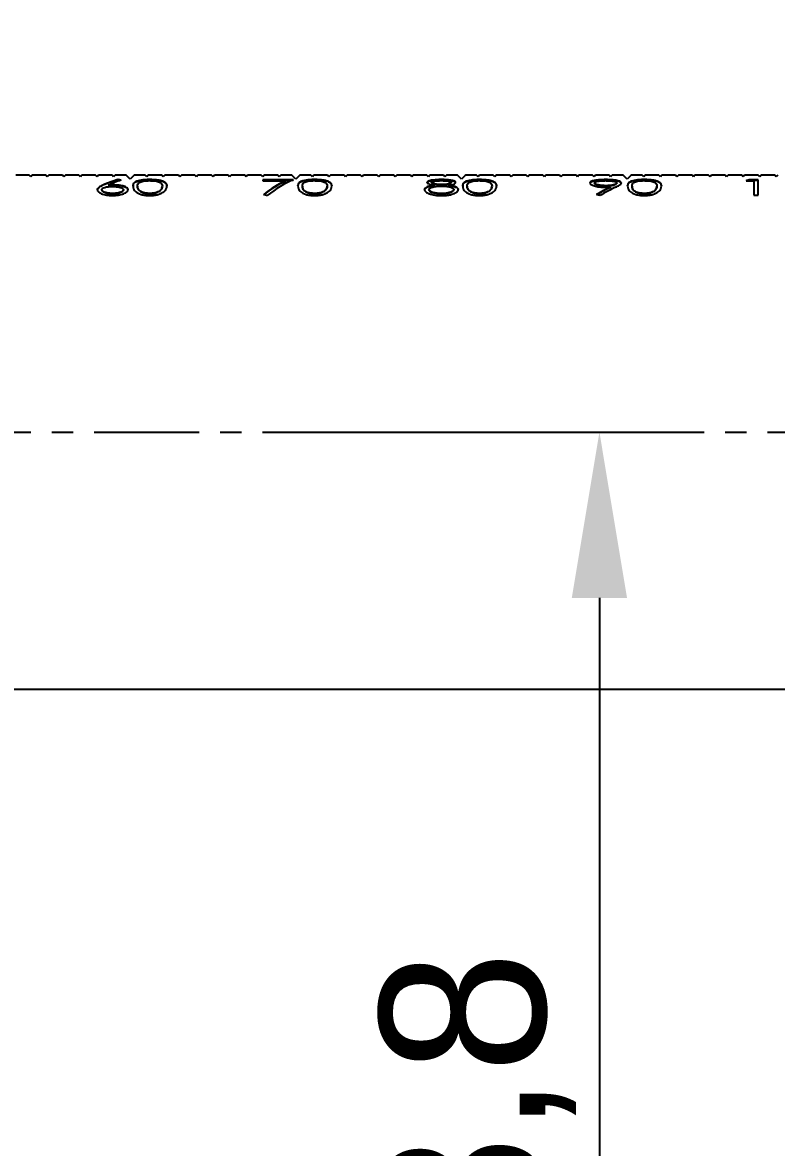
# Model space of a CAD drawing. Header units: millimetres. Extents: x -406 to 1097, y -706 to 717.
# Drawn here: x 181.9 to 227.4, y 581.4 to 649.3 of the extents above; entities that cross this region are included whole.
import ezdxf

# ---------------------------------------------------------------- set-up
doc = ezdxf.new("R2010")
doc.units = ezdxf.units.MM
doc.header["$PDSIZE"] = -1
doc.linetypes.add('CENTER', pattern=[10.16, 6.35, -1.27, 1.27, -1.27])
doc.dimstyles.new('ISO-25', dxfattribs={"dimtxt": 10, "dimasz": 10, "dimexe": 1.25, "dimexo": 0.625, "dimgap": 1.5, "dimtad": 1, "dimdec": 1, "dimtxsty": 'Standard', "dimcen": 2.5, "dimclrd": 1, "dimclre": 1, "dimclrt": 1, "dimadec": 0, "dimazin": 0, "dimtfac": 1, "dimtdec": 1, "dimtmove": 0, "dimatfit": 3, "dimfxl": 0, "dimarcsym": 0})

# ---------------------------------------------------------------- blocks, each defined once
blk = doc.blocks.new('*D9')
at = {"color": 1, "lineweight": -2, "transparency": 16777216}
for p, q in [((-340.07, 625.096), (-340.07, 704.477)), ((460.429, 636.207), (460.429, 704.477)), ((450.429, 703.227), (-330.07, 703.227))]:
    blk.add_line(p, q, dxfattribs=at)
at = {"color": 1, "transparency": 16777216}
for points in [[(-330.07, 704.894), (-330.07, 701.561), (-340.07, 703.227)], [(450.429, 704.894), (450.429, 701.561), (460.429, 703.227)]]:
    blk.add_solid(points, dxfattribs=at)
at = {"layer": 'Defpoints', "color": 0, "transparency": 16777216}
for p in [(-340.07, 703.227), (460.429, 635.582), (-340.07, 624.471)]:
    blk.add_point(p, dxfattribs=at)
at = {"color": 1, "transparency": 16777216, "insert": (60.18, 710.561), "char_height": 10, "attachment_point": 5}
blk.add_mtext('800,5', dxfattribs=at)
blk = doc.blocks.new('*D10')
at = {"color": 1, "lineweight": -2, "transparency": 16777216}
for p, q in [((202.288, 624.582), (218.002, 624.582)), ((216.752, 614.582), (216.752, 455.749)), ((341.121, 445.749), (215.502, 445.749))]:
    blk.add_line(p, q, dxfattribs=at)
at = {"color": 1, "transparency": 16777216}
for points in [[(215.085, 614.582), (218.418, 614.582), (216.752, 624.582)], [(215.085, 455.749), (218.418, 455.749), (216.752, 445.749)]]:
    blk.add_solid(points, dxfattribs=at)
at = {"layer": 'Defpoints', "color": 0, "transparency": 16777216}
for p in [(201.663, 624.582), (216.752, 445.749), (341.746, 445.749)]:
    blk.add_point(p, dxfattribs=at)
at = {"color": 1, "transparency": 16777216, "insert": (209.418, 576.591), "char_height": 10, "attachment_point": 5, "rotation": 90}
blk.add_mtext('178,8', dxfattribs=at)

msp = doc.modelspace()

# ---------------------------------------------------------------- linework, layer by layer
for p, q in [((182.329, 640.082), (181.529, 640.082)), ((183.329, 640.082), (182.529, 640.082)), ((184.329, 640.082), (183.529, 640.082)), ((185.329, 640.082), (184.529, 640.082)), ((186.329, 640.082), (185.529, 640.082)), ((187.329, 640.082), (186.529, 640.082)), ((188.179, 640.082), (187.529, 640.082)), ((187.679, 639.794), (187.679, 639.804)), ((189.329, 640.082), (188.679, 640.082)), ((190.329, 640.082), (189.529, 640.082)), ((189.605, 639.794), (189.605, 639.804)), ((191.329, 640.082), (190.529, 640.082)), ((192.329, 640.082), (191.529, 640.082)), ((193.329, 640.082), (192.529, 640.082)), ((194.329, 640.082), (193.529, 640.082)), ((195.329, 640.082), (194.529, 640.082)), ((196.329, 640.082), (195.529, 640.082)), ((198.283, 639.789), (196.437, 639.789)), ((196.437, 639.789), (196.437, 639.725)), ((196.437, 639.779), (198.257, 639.779)), ((197.329, 640.082), (196.529, 640.082)), ((198.179, 640.082), (197.529, 640.082)), ((199.329, 640.082), (198.679, 640.082)), ((200.329, 640.082), (199.529, 640.082)), ((199.555, 639.794), (199.555, 639.804)), ((201.329, 640.082), (200.529, 640.082)), ((202.329, 640.082), (201.529, 640.082)), ((203.329, 640.082), (202.529, 640.082)), ((204.329, 640.082), (203.529, 640.082)), ((205.329, 640.082), (204.529, 640.082)), ((206.329, 640.082), (205.529, 640.082)), ((207.329, 640.082), (206.529, 640.082)), ((207.228, 639.794), (207.228, 639.804)), ((208.179, 640.082), (207.529, 640.082)), ((209.329, 640.082), (208.679, 640.082)), ((209.505, 639.794), (209.505, 639.804)), ((210.329, 640.082), (209.529, 640.082)), ((211.329, 640.082), (210.529, 640.082)), ((212.329, 640.082), (211.529, 640.082)), ((213.329, 640.082), (212.529, 640.082)), ((214.329, 640.082), (213.529, 640.082)), ((215.329, 640.082), (214.529, 640.082)), ((216.329, 640.082), (215.529, 640.082)), ((217.329, 640.082), (216.529, 640.082)), ((217.138, 639.794), (217.138, 639.804)), ((218.179, 640.082), (217.529, 640.082)), ((219.329, 640.082), (218.679, 640.082)), ((219.455, 639.794), (219.455, 639.804)), ((220.329, 640.082), (219.529, 640.082)), ((221.329, 640.082), (220.529, 640.082)), ((222.329, 640.082), (221.529, 640.082)), ((223.329, 640.082), (222.529, 640.082)), ((224.329, 640.082), (223.529, 640.082)), ((225.329, 640.082), (224.529, 640.082)), ((226.329, 640.082), (225.529, 640.082)), ((226.337, 639.789), (225.782, 639.789)), ((225.782, 639.779), (225.782, 639.789)), ((225.782, 639.779), (226.337, 639.779)), ((226.337, 638.874), (226.337, 639.789)), ((227.329, 640.082), (226.529, 640.082)), ((186.718, 639.182), (186.718, 639.193)), ((186.784, 639.465), (186.784, 639.476)), ((187.094, 639.464), (187.094, 639.474)), ((187.405, 639.472), (187.405, 639.482)), ((188.025, 639.182), (188.025, 639.193)), ((188.872, 639.404), (188.872, 639.414)), ((190.258, 639.154), (190.258, 639.164)), ((190.372, 639.404), (190.372, 639.414)), ((196.437, 639.725), (197.828, 639.725)), ((197.828, 639.715), (197.828, 639.725)), ((198.822, 639.404), (198.822, 639.414)), ((200.208, 639.154), (200.208, 639.164)), ((200.322, 639.404), (200.322, 639.414)), ((206.464, 639.187), (206.464, 639.198)), ((206.618, 639.624), (206.618, 639.635)), ((206.787, 639.455), (206.787, 639.465)), ((207.223, 639.494), (207.223, 639.504)), ((207.653, 639.455), (207.653, 639.465)), ((207.81, 639.626), (207.81, 639.636)), ((207.964, 639.197), (207.964, 639.208)), ((208.772, 639.404), (208.772, 639.414)), ((210.158, 639.154), (210.158, 639.164)), ((210.272, 639.404), (210.272, 639.414)), ((216.452, 639.592), (216.452, 639.602)), ((217.152, 639.427), (217.152, 639.438)), ((217.417, 639.339), (217.417, 639.35)), ((217.798, 639.592), (217.798, 639.602)), ((218.722, 639.404), (218.722, 639.414)), ((220.108, 639.154), (220.108, 639.164)), ((220.222, 639.404), (220.222, 639.414)), ((225.606, 639.725), (226.068, 639.725)), ((226.068, 639.725), (226.068, 638.874)), ((187.372, 638.958), (187.372, 638.968)), ((189.614, 638.958), (189.614, 638.968)), ((199.564, 638.958), (199.564, 638.968)), ((207.213, 638.958), (207.213, 638.968)), ((209.514, 638.958), (209.514, 638.968)), ((219.464, 638.958), (219.464, 638.968)), ((226.068, 638.874), (226.337, 638.874)), ((128.429, 609.082), (280.429, 609.082))]:
    msp.add_line(p, q)
at = {"color": 4, "linetype": 'CENTER'}
msp.add_line((-342.071, 624.582), (285.429, 624.582), dxfattribs=at)
at = {"flags": 128}
for points in [[(182.429, 639.982), (182.34, 640.071), (182.329, 640.082)], [(182.529, 640.082), (182.518, 640.071), (182.429, 639.982)], [(183.429, 639.982), (183.34, 640.071), (183.329, 640.082)], [(183.529, 640.082), (183.518, 640.071), (183.429, 639.982)], [(184.429, 639.982), (184.34, 640.071), (184.329, 640.082)], [(184.529, 640.082), (184.518, 640.071), (184.429, 639.982)], [(185.429, 639.982), (185.34, 640.071), (185.329, 640.082)], [(185.529, 640.082), (185.518, 640.071), (185.429, 639.982)], [(186.429, 639.982), (186.34, 640.071), (186.329, 640.082)], [(186.529, 640.082), (186.518, 640.071), (186.429, 639.982)], [(187.429, 639.982), (187.34, 640.071), (187.329, 640.082)], [(187.529, 640.082), (187.518, 640.071), (187.429, 639.982)], [(188.429, 639.832), (188.207, 640.054), (188.179, 640.082)], [(188.679, 640.082), (188.651, 640.054), (188.429, 639.832)], [(189.429, 639.982), (189.34, 640.071), (189.329, 640.082)], [(189.529, 640.082), (189.518, 640.071), (189.429, 639.982)], [(190.429, 639.982), (190.34, 640.071), (190.329, 640.082)], [(190.529, 640.082), (190.518, 640.071), (190.429, 639.982)], [(191.429, 639.982), (191.34, 640.071), (191.329, 640.082)], [(191.529, 640.082), (191.518, 640.071), (191.429, 639.982)], [(192.429, 639.982), (192.34, 640.071), (192.329, 640.082)], [(192.529, 640.082), (192.518, 640.071), (192.429, 639.982)], [(193.429, 639.982), (193.34, 640.071), (193.329, 640.082)], [(193.529, 640.082), (193.518, 640.071), (193.429, 639.982)], [(194.429, 639.982), (194.34, 640.071), (194.329, 640.082)], [(194.529, 640.082), (194.518, 640.071), (194.429, 639.982)], [(195.429, 639.982), (195.34, 640.071), (195.329, 640.082)], [(195.529, 640.082), (195.518, 640.071), (195.429, 639.982)], [(196.429, 639.982), (196.34, 640.071), (196.329, 640.082)], [(196.529, 640.082), (196.518, 640.071), (196.429, 639.982)], [(197.429, 639.982), (197.34, 640.071), (197.329, 640.082)], [(197.529, 640.082), (197.518, 640.071), (197.429, 639.982)], [(198.429, 639.832), (198.207, 640.054), (198.179, 640.082)], [(198.679, 640.082), (198.651, 640.054), (198.429, 639.832)], [(199.429, 639.982), (199.34, 640.071), (199.329, 640.082)], [(199.529, 640.082), (199.518, 640.071), (199.429, 639.982)], [(200.429, 639.982), (200.34, 640.071), (200.329, 640.082)], [(200.529, 640.082), (200.518, 640.071), (200.429, 639.982)], [(201.429, 639.982), (201.34, 640.071), (201.329, 640.082)], [(201.529, 640.082), (201.518, 640.071), (201.429, 639.982)], [(202.429, 639.982), (202.34, 640.071), (202.329, 640.082)], [(202.529, 640.082), (202.518, 640.071), (202.429, 639.982)], [(203.429, 639.982), (203.34, 640.071), (203.329, 640.082)], [(203.529, 640.082), (203.518, 640.071), (203.429, 639.982)], [(204.429, 639.982), (204.34, 640.071), (204.329, 640.082)], [(204.529, 640.082), (204.518, 640.071), (204.429, 639.982)], [(205.429, 639.982), (205.34, 640.071), (205.329, 640.082)], [(205.529, 640.082), (205.518, 640.071), (205.429, 639.982)], [(206.429, 639.982), (206.34, 640.071), (206.329, 640.082)], [(206.529, 640.082), (206.518, 640.071), (206.429, 639.982)], [(207.429, 639.982), (207.34, 640.071), (207.329, 640.082)], [(207.529, 640.082), (207.518, 640.071), (207.429, 639.982)], [(208.429, 639.832), (208.207, 640.054), (208.179, 640.082)], [(208.679, 640.082), (208.651, 640.054), (208.429, 639.832)], [(209.429, 639.982), (209.34, 640.071), (209.329, 640.082)], [(209.529, 640.082), (209.518, 640.071), (209.429, 639.982)], [(210.429, 639.982), (210.34, 640.071), (210.329, 640.082)], [(210.529, 640.082), (210.518, 640.071), (210.429, 639.982)], [(211.429, 639.982), (211.34, 640.071), (211.329, 640.082)], [(211.529, 640.082), (211.518, 640.071), (211.429, 639.982)], [(212.429, 639.982), (212.34, 640.071), (212.329, 640.082)], [(212.529, 640.082), (212.518, 640.071), (212.429, 639.982)], [(213.429, 639.982), (213.34, 640.071), (213.329, 640.082)], [(213.529, 640.082), (213.518, 640.071), (213.429, 639.982)], [(214.429, 639.982), (214.34, 640.071), (214.329, 640.082)], [(214.529, 640.082), (214.518, 640.071), (214.429, 639.982)], [(215.429, 639.982), (215.34, 640.071), (215.329, 640.082)], [(215.529, 640.082), (215.518, 640.071), (215.429, 639.982)], [(216.429, 639.982), (216.34, 640.071), (216.329, 640.082)], [(216.529, 640.082), (216.518, 640.071), (216.429, 639.982)], [(217.429, 639.982), (217.34, 640.071), (217.329, 640.082)], [(217.529, 640.082), (217.518, 640.071), (217.429, 639.982)], [(218.429, 639.832), (218.207, 640.054), (218.179, 640.082)], [(218.679, 640.082), (218.651, 640.054), (218.429, 639.832)], [(219.429, 639.982), (219.34, 640.071), (219.329, 640.082)], [(219.529, 640.082), (219.518, 640.071), (219.429, 639.982)], [(220.429, 639.982), (220.34, 640.071), (220.329, 640.082)], [(220.529, 640.082), (220.518, 640.071), (220.429, 639.982)], [(221.429, 639.982), (221.34, 640.071), (221.329, 640.082)], [(221.529, 640.082), (221.518, 640.071), (221.429, 639.982)], [(222.429, 639.982), (222.34, 640.071), (222.329, 640.082)], [(222.529, 640.082), (222.518, 640.071), (222.429, 639.982)], [(223.429, 639.982), (223.34, 640.071), (223.329, 640.082)], [(223.529, 640.082), (223.518, 640.071), (223.429, 639.982)], [(224.429, 639.982), (224.34, 640.071), (224.329, 640.082)], [(224.529, 640.082), (224.518, 640.071), (224.429, 639.982)], [(225.429, 639.982), (225.34, 640.071), (225.329, 640.082)], [(225.529, 640.082), (225.518, 640.071), (225.429, 639.982)], [(226.429, 639.982), (226.34, 640.071), (226.329, 640.082)], [(226.529, 640.082), (226.518, 640.071), (226.429, 639.982)], [(227.429, 639.982), (227.34, 640.071), (227.329, 640.082)], [(227.529, 640.082), (227.518, 640.071), (227.429, 639.982)]]:
    msp.add_lwpolyline(points, dxfattribs=at)
for centre, major_axis, ratio, start_param, end_param in [((189.591, 624.582), (0, 15.5), 0.654083, 0.189722, 0.280574), ((189.591, 624.582), (0, 15.49), 0.654083, 0.189846, 0.28076), ((189.905, 624.582), (0, 15.5), 0.653941, 0.200432, 0.280978), ((183.958, 624.582), (19.732, 0), 0.785507, 1.370364, 1.381075), ((183.958, 624.582), (19.72, 0), 0.785507, 1.370233, 1.380951), ((199.821, 624.582), (0, 15.5), 0.5125, 0.194778, 0.402869), ((227.499, 624.582), (0, 15.5), 0.572266, 0.194778, 0.215053), ((227.499, 624.582), (0, 15.49), 0.572266, 0.194905, 0.215194), ((199.523, 624.582), (0, 15.5), 0.512628, 0.215053, 0.393909), ((199.523, 624.582), (0, 15.49), 0.512628, 0.215194, 0.394178), ((220.638, 624.582), (0, 15.5), 0.684081, 0.308613, 0.392398), ((220.638, 624.582), (0, 15.49), 0.684081, 0.308819, 0.392665), ((220.953, 624.582), (0, 15.5), 0.683719, 0.309834, 0.402869), ((185.665, 624.582), (28.162, 0), 0.550388, 1.167927, 1.176887), ((208.061, 624.582), (22.285, 0), 0.695531, 1.167927, 1.178398)]:
    msp.add_ellipse(centre, major_axis=major_axis, ratio=ratio, start_param=start_param, end_param=end_param)
for points, knots in [([(189.605, 639.804), (189.56, 639.804), (189.515, 639.803), (189.427, 639.801), (189.383, 639.799), (189.255, 639.791), (189.175, 639.783), (188.955, 639.752), (188.844, 639.721), (188.695, 639.648), (188.655, 639.606), (188.61, 639.515), (188.603, 639.466), (188.602, 639.414)], [0, 0, 0, 0, 0.0625, 0.0625, 0.125, 0.125, 0.25, 0.25, 0.5, 0.5, 0.75, 0.75, 1, 1, 1, 1]), ([(188.602, 639.404), (188.603, 639.455), (188.61, 639.504), (188.643, 639.572), (188.658, 639.594), (188.702, 639.636), (188.732, 639.656), (188.843, 639.711), (188.952, 639.741), (189.173, 639.773), (189.253, 639.781), (189.382, 639.789), (189.426, 639.791), (189.515, 639.793), (189.56, 639.794), (189.605, 639.794)], [0, 0, 0, 0, 0.25, 0.25, 0.375, 0.375, 0.5, 0.5, 0.75, 0.75, 0.875, 0.875, 0.9375, 0.9375, 1, 1, 1, 1]), ([(190.641, 639.414), (190.639, 639.466), (190.632, 639.515), (190.593, 639.584), (190.575, 639.605), (190.525, 639.647), (190.492, 639.667), (190.414, 639.703), (190.366, 639.72), (190.254, 639.75), (190.189, 639.762), (190.04, 639.783), (189.96, 639.791), (189.831, 639.799), (189.786, 639.801), (189.696, 639.803), (189.651, 639.804), (189.605, 639.804)], [0, 0, 0, 0, 0.25, 0.25, 0.375, 0.375, 0.5, 0.5, 0.625, 0.625, 0.75, 0.75, 0.875, 0.875, 0.9375, 0.9375, 1, 1, 1, 1]), ([(189.605, 639.794), (189.651, 639.794), (189.696, 639.793), (189.785, 639.791), (189.829, 639.789), (189.959, 639.781), (190.04, 639.773), (190.261, 639.742), (190.375, 639.711), (190.492, 639.657), (190.524, 639.637), (190.575, 639.596), (190.592, 639.573), (190.632, 639.505), (190.639, 639.456), (190.641, 639.404)], [0, 0, 0, 0, 0.0625, 0.0625, 0.125, 0.125, 0.25, 0.25, 0.5, 0.5, 0.625, 0.625, 0.75, 0.75, 1, 1, 1, 1]), ([(199.555, 639.804), (199.51, 639.804), (199.465, 639.803), (199.377, 639.801), (199.333, 639.799), (199.205, 639.791), (199.125, 639.783), (198.905, 639.752), (198.794, 639.721), (198.645, 639.648), (198.605, 639.606), (198.56, 639.515), (198.553, 639.466), (198.552, 639.414)], [0, 0, 0, 0, 0.0625, 0.0625, 0.125, 0.125, 0.25, 0.25, 0.5, 0.5, 0.75, 0.75, 1, 1, 1, 1]), ([(198.552, 639.404), (198.553, 639.455), (198.56, 639.504), (198.593, 639.572), (198.608, 639.594), (198.652, 639.636), (198.682, 639.656), (198.793, 639.711), (198.902, 639.741), (199.123, 639.773), (199.203, 639.781), (199.332, 639.789), (199.376, 639.791), (199.465, 639.793), (199.51, 639.794), (199.555, 639.794)], [0, 0, 0, 0, 0.25, 0.25, 0.375, 0.375, 0.5, 0.5, 0.75, 0.75, 0.875, 0.875, 0.9375, 0.9375, 1, 1, 1, 1]), ([(200.591, 639.414), (200.589, 639.466), (200.582, 639.515), (200.543, 639.584), (200.525, 639.605), (200.475, 639.647), (200.442, 639.667), (200.364, 639.703), (200.316, 639.72), (200.204, 639.75), (200.139, 639.762), (199.99, 639.783), (199.91, 639.791), (199.781, 639.799), (199.736, 639.801), (199.646, 639.803), (199.601, 639.804), (199.555, 639.804)], [0, 0, 0, 0, 0.25, 0.25, 0.375, 0.375, 0.5, 0.5, 0.625, 0.625, 0.75, 0.75, 0.875, 0.875, 0.9375, 0.9375, 1, 1, 1, 1]), ([(199.555, 639.794), (199.601, 639.794), (199.646, 639.793), (199.735, 639.791), (199.779, 639.789), (199.909, 639.781), (199.99, 639.773), (200.211, 639.742), (200.325, 639.711), (200.442, 639.657), (200.474, 639.637), (200.525, 639.596), (200.542, 639.573), (200.582, 639.505), (200.589, 639.456), (200.591, 639.404)], [0, 0, 0, 0, 0.0625, 0.0625, 0.125, 0.125, 0.25, 0.25, 0.5, 0.5, 0.625, 0.625, 0.75, 0.75, 1, 1, 1, 1]), ([(207.228, 639.804), (207.173, 639.804), (207.118, 639.803), (207.011, 639.8), (206.959, 639.797), (206.803, 639.787), (206.708, 639.776), (206.542, 639.747), (206.475, 639.729), (206.401, 639.697), (206.382, 639.686), (206.355, 639.662), (206.351, 639.649), (206.348, 639.636)], [0, 0, 0, 0, 0.125, 0.125, 0.25, 0.25, 0.5, 0.5, 0.75, 0.75, 0.875, 0.875, 1, 1, 1, 1]), ([(206.348, 639.625), (206.351, 639.638), (206.355, 639.651), (206.381, 639.675), (206.401, 639.687), (206.473, 639.719), (206.541, 639.737), (206.706, 639.766), (206.803, 639.776), (206.957, 639.787), (207.01, 639.789), (207.118, 639.793), (207.173, 639.793), (207.228, 639.794)], [0, 0, 0, 0, 0.125, 0.125, 0.25, 0.25, 0.5, 0.5, 0.75, 0.75, 0.875, 0.875, 1, 1, 1, 1]), ([(208.079, 639.634), (208.077, 639.646), (208.073, 639.659), (208.05, 639.683), (208.032, 639.695), (207.964, 639.727), (207.899, 639.745), (207.741, 639.775), (207.646, 639.786), (207.495, 639.797), (207.443, 639.8), (207.336, 639.803), (207.282, 639.804), (207.228, 639.804)], [0, 0, 0, 0, 0.125, 0.125, 0.25, 0.25, 0.5, 0.5, 0.75, 0.75, 0.875, 0.875, 1, 1, 1, 1]), ([(207.228, 639.794), (207.282, 639.793), (207.336, 639.793), (207.441, 639.789), (207.493, 639.787), (207.646, 639.776), (207.738, 639.765), (207.899, 639.735), (207.963, 639.717), (208.032, 639.684), (208.049, 639.673), (208.073, 639.649), (208.077, 639.636), (208.079, 639.623)], [0, 0, 0, 0, 0.125, 0.125, 0.25, 0.25, 0.5, 0.5, 0.75, 0.75, 0.875, 0.875, 1, 1, 1, 1]), ([(209.505, 639.804), (209.46, 639.804), (209.415, 639.803), (209.327, 639.801), (209.283, 639.799), (209.155, 639.791), (209.075, 639.783), (208.855, 639.752), (208.744, 639.721), (208.595, 639.648), (208.555, 639.606), (208.51, 639.515), (208.503, 639.466), (208.502, 639.414)], [0, 0, 0, 0, 0.0625, 0.0625, 0.125, 0.125, 0.25, 0.25, 0.5, 0.5, 0.75, 0.75, 1, 1, 1, 1]), ([(208.502, 639.404), (208.503, 639.455), (208.51, 639.504), (208.543, 639.572), (208.558, 639.594), (208.602, 639.636), (208.632, 639.656), (208.743, 639.711), (208.852, 639.741), (209.073, 639.773), (209.153, 639.781), (209.282, 639.789), (209.326, 639.791), (209.415, 639.793), (209.46, 639.794), (209.505, 639.794)], [0, 0, 0, 0, 0.25, 0.25, 0.375, 0.375, 0.5, 0.5, 0.75, 0.75, 0.875, 0.875, 0.9375, 0.9375, 1, 1, 1, 1]), ([(210.541, 639.414), (210.539, 639.466), (210.532, 639.515), (210.493, 639.584), (210.475, 639.605), (210.425, 639.647), (210.392, 639.667), (210.314, 639.703), (210.266, 639.72), (210.154, 639.75), (210.089, 639.762), (209.94, 639.783), (209.86, 639.791), (209.731, 639.799), (209.686, 639.801), (209.596, 639.803), (209.551, 639.804), (209.505, 639.804)], [0, 0, 0, 0, 0.25, 0.25, 0.375, 0.375, 0.5, 0.5, 0.625, 0.625, 0.75, 0.75, 0.875, 0.875, 0.9375, 0.9375, 1, 1, 1, 1]), ([(209.505, 639.794), (209.551, 639.794), (209.596, 639.793), (209.685, 639.791), (209.729, 639.789), (209.859, 639.781), (209.94, 639.773), (210.161, 639.742), (210.275, 639.711), (210.392, 639.657), (210.424, 639.637), (210.475, 639.596), (210.492, 639.573), (210.532, 639.505), (210.539, 639.456), (210.541, 639.404)], [0, 0, 0, 0, 0.0625, 0.0625, 0.125, 0.125, 0.25, 0.25, 0.5, 0.5, 0.625, 0.625, 0.75, 0.75, 1, 1, 1, 1]), ([(217.138, 639.804), (217.076, 639.803), (217.013, 639.803), (216.892, 639.799), (216.832, 639.795), (216.657, 639.782), (216.551, 639.769), (216.369, 639.733), (216.299, 639.711), (216.228, 639.672), (216.211, 639.658), (216.188, 639.629), (216.185, 639.614), (216.183, 639.598)], [0, 0, 0, 0, 0.125, 0.125, 0.25, 0.25, 0.5, 0.5, 0.75, 0.75, 0.875, 0.875, 1, 1, 1, 1]), ([(216.183, 639.588), (216.185, 639.603), (216.188, 639.619), (216.21, 639.647), (216.227, 639.661), (216.298, 639.7), (216.369, 639.723), (216.549, 639.758), (216.657, 639.771), (216.83, 639.785), (216.89, 639.788), (217.013, 639.793), (217.075, 639.793), (217.138, 639.794)], [0, 0, 0, 0, 0.125, 0.125, 0.25, 0.25, 0.5, 0.5, 0.75, 0.75, 0.875, 0.875, 1, 1, 1, 1]), ([(218.068, 639.598), (218.065, 639.613), (218.062, 639.628), (218.04, 639.656), (218.023, 639.67), (217.954, 639.709), (217.89, 639.731), (217.717, 639.768), (217.613, 639.781), (217.443, 639.795), (217.384, 639.798), (217.263, 639.803), (217.2, 639.803), (217.138, 639.804)], [0, 0, 0, 0, 0.125, 0.125, 0.25, 0.25, 0.5, 0.5, 0.75, 0.75, 0.875, 0.875, 1, 1, 1, 1]), ([(217.138, 639.794), (217.2, 639.793), (217.261, 639.793), (217.381, 639.788), (217.44, 639.785), (217.612, 639.771), (217.716, 639.758), (217.888, 639.721), (217.954, 639.699), (218.022, 639.66), (218.039, 639.646), (218.062, 639.618), (218.065, 639.603), (218.068, 639.587)], [0, 0, 0, 0, 0.125, 0.125, 0.25, 0.25, 0.5, 0.5, 0.75, 0.75, 0.875, 0.875, 1, 1, 1, 1]), ([(219.455, 639.804), (219.41, 639.804), (219.365, 639.803), (219.277, 639.801), (219.233, 639.799), (219.105, 639.791), (219.025, 639.783), (218.805, 639.752), (218.694, 639.721), (218.545, 639.648), (218.505, 639.606), (218.46, 639.515), (218.453, 639.466), (218.452, 639.414)], [0, 0, 0, 0, 0.0625, 0.0625, 0.125, 0.125, 0.25, 0.25, 0.5, 0.5, 0.75, 0.75, 1, 1, 1, 1]), ([(218.452, 639.404), (218.453, 639.455), (218.46, 639.504), (218.493, 639.572), (218.508, 639.594), (218.552, 639.636), (218.582, 639.656), (218.693, 639.711), (218.802, 639.741), (219.023, 639.773), (219.103, 639.781), (219.232, 639.789), (219.276, 639.791), (219.365, 639.793), (219.41, 639.794), (219.455, 639.794)], [0, 0, 0, 0, 0.25, 0.25, 0.375, 0.375, 0.5, 0.5, 0.75, 0.75, 0.875, 0.875, 0.9375, 0.9375, 1, 1, 1, 1]), ([(220.491, 639.414), (220.489, 639.466), (220.482, 639.515), (220.443, 639.584), (220.425, 639.605), (220.375, 639.647), (220.342, 639.667), (220.264, 639.703), (220.216, 639.72), (220.104, 639.75), (220.039, 639.762), (219.89, 639.783), (219.81, 639.791), (219.681, 639.799), (219.636, 639.801), (219.546, 639.803), (219.501, 639.804), (219.455, 639.804)], [0, 0, 0, 0, 0.25, 0.25, 0.375, 0.375, 0.5, 0.5, 0.625, 0.625, 0.75, 0.75, 0.875, 0.875, 0.9375, 0.9375, 1, 1, 1, 1]), ([(219.455, 639.794), (219.501, 639.794), (219.546, 639.793), (219.635, 639.791), (219.679, 639.789), (219.809, 639.781), (219.89, 639.773), (220.111, 639.742), (220.225, 639.711), (220.342, 639.657), (220.374, 639.637), (220.425, 639.596), (220.442, 639.573), (220.482, 639.505), (220.489, 639.456), (220.491, 639.404)], [0, 0, 0, 0, 0.0625, 0.0625, 0.125, 0.125, 0.25, 0.25, 0.5, 0.5, 0.625, 0.625, 0.75, 0.75, 1, 1, 1, 1]), ([(186.784, 639.476), (186.697, 639.437), (186.611, 639.396), (186.52, 639.327), (186.494, 639.302), (186.459, 639.251), (186.451, 639.224), (186.448, 639.197)], [0, 0, 0, 0, 0.5, 0.5, 0.75, 0.75, 1, 1, 1, 1]), ([(186.448, 639.186), (186.451, 639.214), (186.459, 639.24), (186.493, 639.291), (186.519, 639.315), (186.61, 639.385), (186.696, 639.427), (186.784, 639.465)], [0, 0, 0, 0, 0.25, 0.25, 0.5, 0.5, 1, 1, 1, 1]), ([(186.448, 639.197), (186.451, 639.176), (186.454, 639.155), (186.474, 639.113), (186.491, 639.093), (186.555, 639.031), (186.615, 638.99), (186.781, 638.92), (186.881, 638.892), (187.051, 638.861), (187.11, 638.854), (187.231, 638.843), (187.294, 638.842), (187.357, 638.841)], [0, 0, 0, 0, 0.125, 0.125, 0.25, 0.25, 0.5, 0.5, 0.75, 0.75, 0.875, 0.875, 1, 1, 1, 1]), ([(186.718, 639.193), (186.719, 639.207), (186.721, 639.22), (186.735, 639.247), (186.746, 639.26), (186.792, 639.297), (186.838, 639.319), (186.955, 639.355), (187.025, 639.37), (187.142, 639.383), (187.182, 639.386), (187.264, 639.39), (187.306, 639.39), (187.348, 639.391)], [0, 0, 0, 0, 0.125, 0.125, 0.25, 0.25, 0.5, 0.5, 0.75, 0.75, 0.875, 0.875, 1, 1, 1, 1]), ([(187.372, 638.968), (187.329, 638.969), (187.287, 638.97), (187.204, 638.975), (187.163, 638.979), (187.045, 638.997), (186.975, 639.014), (186.851, 639.057), (186.8, 639.082), (186.751, 639.122), (186.738, 639.136), (186.722, 639.164), (186.719, 639.179), (186.718, 639.193)], [0, 0, 0, 0, 0.125, 0.125, 0.25, 0.25, 0.5, 0.5, 0.75, 0.75, 0.875, 0.875, 1, 1, 1, 1]), ([(186.718, 639.182), (186.719, 639.168), (186.722, 639.154), (186.738, 639.126), (186.75, 639.112), (186.8, 639.071), (186.85, 639.046), (186.973, 639.004), (187.045, 638.986), (187.162, 638.969), (187.203, 638.964), (187.286, 638.959), (187.329, 638.958), (187.372, 638.958)], [0, 0, 0, 0, 0.125, 0.125, 0.25, 0.25, 0.5, 0.5, 0.75, 0.75, 0.875, 0.875, 1, 1, 1, 1]), ([(187.405, 639.482), (187.379, 639.482), (187.353, 639.482), (187.326, 639.482), (187.3, 639.481), (187.274, 639.481), (187.248, 639.48), (187.197, 639.479), (187.145, 639.477), (187.094, 639.474)], [0, 0, 0, 0, 0.000078183, 0.000078183, 0.000078183, 0.0001564026, 0.0001564026, 0.0001564026, 0.0003126325, 0.0003126325, 0.0003126325, 0.0003126325]), ([(187.094, 639.464), (187.12, 639.465), (187.145, 639.466), (187.171, 639.467), (187.197, 639.468), (187.223, 639.469), (187.249, 639.47), (187.3, 639.471), (187.353, 639.472), (187.405, 639.472)], [0, 0, 0, 0, 0.0000781828, 0.0000781828, 0.0000781828, 0.0001563987, 0.0001563987, 0.0001563987, 0.0003126482, 0.0003126482, 0.0003126482, 0.0003126482]), ([(187.348, 639.391), (187.391, 639.39), (187.434, 639.39), (187.519, 639.386), (187.56, 639.383), (187.683, 639.369), (187.755, 639.356), (187.884, 639.32), (187.937, 639.299), (188.009, 639.249), (188.024, 639.222), (188.025, 639.193)], [0, 0, 0, 0, 0.125, 0.125, 0.25, 0.25, 0.5, 0.5, 0.75, 0.75, 1, 1, 1, 1]), ([(187.357, 638.841), (187.42, 638.842), (187.483, 638.843), (187.606, 638.853), (187.667, 638.861), (187.841, 638.891), (187.946, 638.919), (188.12, 638.988), (188.187, 639.028), (188.252, 639.091), (188.269, 639.113), (188.29, 639.156), (188.293, 639.177), (188.295, 639.199)], [0, 0, 0, 0, 0.125, 0.125, 0.25, 0.25, 0.5, 0.5, 0.75, 0.75, 0.875, 0.875, 1, 1, 1, 1]), ([(188.025, 639.193), (188.024, 639.179), (188.022, 639.164), (188.005, 639.136), (187.993, 639.122), (187.942, 639.082), (187.891, 639.057), (187.769, 639.015), (187.697, 638.997), (187.581, 638.98), (187.54, 638.975), (187.457, 638.97), (187.414, 638.969), (187.372, 638.968)], [0, 0, 0, 0, 0.125, 0.125, 0.25, 0.25, 0.5, 0.5, 0.75, 0.75, 0.875, 0.875, 1, 1, 1, 1]), ([(187.372, 638.958), (187.414, 638.958), (187.456, 638.959), (187.539, 638.964), (187.58, 638.969), (187.698, 638.986), (187.768, 639.004), (187.891, 639.046), (187.942, 639.071), (187.992, 639.111), (188.005, 639.125), (188.021, 639.153), (188.024, 639.168), (188.025, 639.182)], [0, 0, 0, 0, 0.125, 0.125, 0.25, 0.25, 0.5, 0.5, 0.75, 0.75, 0.875, 0.875, 1, 1, 1, 1]), ([(188.295, 639.199), (188.293, 639.219), (188.29, 639.238), (188.271, 639.276), (188.256, 639.294), (188.194, 639.347), (188.129, 639.377), (187.964, 639.429), (187.866, 639.449), (187.701, 639.47), (187.644, 639.475), (187.526, 639.481), (187.465, 639.482), (187.405, 639.482)], [0, 0, 0, 0, 0.125, 0.125, 0.25, 0.25, 0.5, 0.5, 0.75, 0.75, 0.875, 0.875, 1, 1, 1, 1]), ([(187.405, 639.472), (187.465, 639.472), (187.524, 639.471), (187.641, 639.464), (187.7, 639.459), (187.865, 639.439), (187.963, 639.419), (188.127, 639.368), (188.193, 639.337), (188.255, 639.284), (188.27, 639.266), (188.29, 639.228), (188.293, 639.208), (188.295, 639.188)], [0, 0, 0, 0, 0.125, 0.125, 0.25, 0.25, 0.5, 0.5, 0.75, 0.75, 0.875, 0.875, 1, 1, 1, 1]), ([(188.602, 639.414), (188.603, 639.361), (188.61, 639.305), (188.646, 639.217), (188.661, 639.187), (188.705, 639.128), (188.734, 639.098), (188.844, 639.01), (188.95, 638.951), (189.168, 638.887), (189.247, 638.87), (189.379, 638.853), (189.423, 638.848), (189.513, 638.842), (189.559, 638.841), (189.605, 638.841)], [0, 0, 0, 0, 0.25, 0.25, 0.375, 0.375, 0.5, 0.5, 0.75, 0.75, 0.875, 0.875, 0.9375, 0.9375, 1, 1, 1, 1]), ([(188.872, 639.414), (188.872, 639.455), (188.876, 639.494), (188.906, 639.568), (188.93, 639.603), (189.01, 639.65), (189.043, 639.665), (189.123, 639.691), (189.172, 639.703), (189.283, 639.721), (189.345, 639.729), (189.475, 639.739), (189.544, 639.741), (189.614, 639.742)], [0, 0, 0, 0, 0.25, 0.25, 0.5, 0.5, 0.625, 0.625, 0.75, 0.75, 0.875, 0.875, 1, 1, 1, 1]), ([(189.614, 638.968), (189.579, 638.969), (189.543, 638.97), (189.473, 638.975), (189.439, 638.979), (189.338, 638.994), (189.277, 639.007), (189.112, 639.058), (189.035, 639.102), (188.93, 639.193), (188.905, 639.24), (188.877, 639.33), (188.872, 639.373), (188.872, 639.414)], [0, 0, 0, 0, 0.0625, 0.0625, 0.125, 0.125, 0.25, 0.25, 0.5, 0.5, 0.75, 0.75, 1, 1, 1, 1]), ([(188.872, 639.404), (188.872, 639.363), (188.877, 639.32), (188.905, 639.231), (188.929, 639.184), (189.007, 639.116), (189.037, 639.093), (189.116, 639.051), (189.164, 639.031), (189.274, 638.997), (189.336, 638.983), (189.436, 638.968), (189.47, 638.964), (189.541, 638.959), (189.578, 638.958), (189.614, 638.958)], [0, 0, 0, 0, 0.25, 0.25, 0.5, 0.5, 0.625, 0.625, 0.75, 0.75, 0.875, 0.875, 0.9375, 0.9375, 1, 1, 1, 1]), ([(189.605, 638.841), (189.698, 638.842), (189.788, 638.847), (189.963, 638.87), (190.044, 638.887), (190.267, 638.95), (190.375, 639.008), (190.531, 639.126), (190.579, 639.187), (190.632, 639.304), (190.639, 639.361), (190.641, 639.414)], [0, 0, 0, 0, 0.125, 0.125, 0.25, 0.25, 0.5, 0.5, 0.75, 0.75, 1, 1, 1, 1]), ([(189.614, 639.742), (189.649, 639.741), (189.685, 639.741), (189.753, 639.738), (189.787, 639.736), (189.886, 639.728), (189.947, 639.721), (190.114, 639.692), (190.189, 639.664), (190.296, 639.602), (190.328, 639.567), (190.365, 639.494), (190.37, 639.455), (190.372, 639.414)], [0, 0, 0, 0, 0.0625, 0.0625, 0.125, 0.125, 0.25, 0.25, 0.5, 0.5, 0.75, 0.75, 1, 1, 1, 1]), ([(190.258, 639.164), (190.233, 639.14), (190.205, 639.116), (190.129, 639.07), (190.082, 639.048), (189.97, 639.011), (189.905, 638.996), (189.801, 638.98), (189.765, 638.975), (189.69, 638.97), (189.652, 638.969), (189.614, 638.968)], [0, 0, 0, 0, 0.25, 0.25, 0.5, 0.5, 0.75, 0.75, 0.875, 0.875, 1, 1, 1, 1]), ([(189.614, 638.958), (189.652, 638.958), (189.69, 638.959), (189.764, 638.964), (189.8, 638.969), (189.906, 638.985), (189.969, 639), (190.082, 639.037), (190.128, 639.059), (190.205, 639.105), (190.233, 639.129), (190.258, 639.154)], [0, 0, 0, 0, 0.125, 0.125, 0.25, 0.25, 0.5, 0.5, 0.75, 0.75, 1, 1, 1, 1]), ([(190.372, 639.414), (190.37, 639.375), (190.364, 639.335), (190.338, 639.272), (190.327, 639.25), (190.298, 639.207), (190.278, 639.186), (190.258, 639.164)], [0, 0, 0, 0, 0.5, 0.5, 0.75, 0.75, 1, 1, 1, 1]), ([(190.258, 639.154), (190.278, 639.175), (190.298, 639.197), (190.327, 639.24), (190.338, 639.261), (190.364, 639.324), (190.37, 639.365), (190.372, 639.404)], [0, 0, 0, 0, 0.25, 0.25, 0.5, 0.5, 1, 1, 1, 1]), ([(198.552, 639.414), (198.553, 639.361), (198.56, 639.305), (198.596, 639.217), (198.611, 639.187), (198.655, 639.128), (198.684, 639.098), (198.794, 639.01), (198.9, 638.951), (199.118, 638.887), (199.197, 638.87), (199.329, 638.853), (199.373, 638.848), (199.463, 638.842), (199.509, 638.841), (199.555, 638.841)], [0, 0, 0, 0, 0.25, 0.25, 0.375, 0.375, 0.5, 0.5, 0.75, 0.75, 0.875, 0.875, 0.9375, 0.9375, 1, 1, 1, 1]), ([(198.822, 639.414), (198.822, 639.455), (198.826, 639.494), (198.856, 639.568), (198.88, 639.603), (198.96, 639.65), (198.993, 639.665), (199.073, 639.691), (199.122, 639.703), (199.233, 639.721), (199.295, 639.729), (199.425, 639.739), (199.494, 639.741), (199.564, 639.742)], [0, 0, 0, 0, 0.25, 0.25, 0.5, 0.5, 0.625, 0.625, 0.75, 0.75, 0.875, 0.875, 1, 1, 1, 1]), ([(199.564, 638.968), (199.529, 638.969), (199.493, 638.97), (199.423, 638.975), (199.389, 638.979), (199.288, 638.994), (199.227, 639.007), (199.062, 639.058), (198.985, 639.102), (198.88, 639.193), (198.855, 639.24), (198.827, 639.33), (198.822, 639.373), (198.822, 639.414)], [0, 0, 0, 0, 0.0625, 0.0625, 0.125, 0.125, 0.25, 0.25, 0.5, 0.5, 0.75, 0.75, 1, 1, 1, 1]), ([(198.822, 639.404), (198.822, 639.363), (198.827, 639.32), (198.855, 639.231), (198.879, 639.184), (198.957, 639.116), (198.987, 639.093), (199.066, 639.051), (199.114, 639.031), (199.224, 638.997), (199.286, 638.983), (199.386, 638.968), (199.42, 638.964), (199.491, 638.959), (199.528, 638.958), (199.564, 638.958)], [0, 0, 0, 0, 0.25, 0.25, 0.5, 0.5, 0.625, 0.625, 0.75, 0.75, 0.875, 0.875, 0.9375, 0.9375, 1, 1, 1, 1]), ([(199.555, 638.841), (199.648, 638.842), (199.738, 638.847), (199.913, 638.87), (199.994, 638.887), (200.217, 638.95), (200.325, 639.008), (200.481, 639.126), (200.529, 639.187), (200.582, 639.304), (200.589, 639.361), (200.591, 639.414)], [0, 0, 0, 0, 0.125, 0.125, 0.25, 0.25, 0.5, 0.5, 0.75, 0.75, 1, 1, 1, 1]), ([(199.564, 639.742), (199.599, 639.741), (199.635, 639.741), (199.703, 639.738), (199.737, 639.736), (199.836, 639.728), (199.897, 639.721), (200.064, 639.692), (200.139, 639.664), (200.246, 639.602), (200.278, 639.567), (200.315, 639.494), (200.32, 639.455), (200.322, 639.414)], [0, 0, 0, 0, 0.0625, 0.0625, 0.125, 0.125, 0.25, 0.25, 0.5, 0.5, 0.75, 0.75, 1, 1, 1, 1]), ([(200.208, 639.164), (200.183, 639.14), (200.155, 639.116), (200.079, 639.07), (200.032, 639.048), (199.92, 639.011), (199.855, 638.996), (199.751, 638.98), (199.715, 638.975), (199.64, 638.97), (199.602, 638.969), (199.564, 638.968)], [0, 0, 0, 0, 0.25, 0.25, 0.5, 0.5, 0.75, 0.75, 0.875, 0.875, 1, 1, 1, 1]), ([(199.564, 638.958), (199.602, 638.958), (199.64, 638.959), (199.714, 638.964), (199.75, 638.969), (199.856, 638.985), (199.919, 639), (200.032, 639.037), (200.078, 639.059), (200.155, 639.105), (200.183, 639.129), (200.208, 639.154)], [0, 0, 0, 0, 0.125, 0.125, 0.25, 0.25, 0.5, 0.5, 0.75, 0.75, 1, 1, 1, 1]), ([(200.322, 639.414), (200.32, 639.375), (200.314, 639.335), (200.288, 639.272), (200.277, 639.25), (200.248, 639.207), (200.228, 639.186), (200.208, 639.164)], [0, 0, 0, 0, 0.5, 0.5, 0.75, 0.75, 1, 1, 1, 1]), ([(200.208, 639.154), (200.228, 639.175), (200.248, 639.197), (200.277, 639.24), (200.288, 639.261), (200.314, 639.324), (200.32, 639.365), (200.322, 639.404)], [0, 0, 0, 0, 0.25, 0.25, 0.5, 0.5, 1, 1, 1, 1]), ([(206.787, 639.465), (206.705, 639.453), (206.626, 639.44), (206.482, 639.407), (206.414, 639.388), (206.305, 639.343), (206.262, 639.317), (206.207, 639.262), (206.197, 639.232), (206.195, 639.201)], [0, 0, 0, 0, 0.25, 0.25, 0.5, 0.5, 0.75, 0.75, 1, 1, 1, 1]), ([(206.195, 639.191), (206.197, 639.221), (206.207, 639.251), (206.262, 639.307), (206.304, 639.332), (206.413, 639.377), (206.481, 639.396), (206.625, 639.429), (206.705, 639.443), (206.787, 639.455)], [0, 0, 0, 0, 0.25, 0.25, 0.5, 0.5, 0.75, 0.75, 1, 1, 1, 1]), ([(206.195, 639.201), (206.196, 639.179), (206.201, 639.157), (206.227, 639.112), (206.246, 639.09), (206.324, 639.024), (206.396, 638.983), (206.578, 638.91), (206.693, 638.882), (206.88, 638.856), (206.946, 638.85), (207.077, 638.843), (207.143, 638.842), (207.21, 638.841)], [0, 0, 0, 0, 0.125, 0.125, 0.25, 0.25, 0.5, 0.5, 0.75, 0.75, 0.875, 0.875, 1, 1, 1, 1]), ([(206.348, 639.636), (206.35, 639.627), (206.351, 639.619), (206.361, 639.602), (206.37, 639.594), (206.402, 639.569), (206.433, 639.553), (206.512, 639.523), (206.561, 639.509), (206.667, 639.485), (206.726, 639.475), (206.787, 639.465)], [0, 0, 0, 0, 0.125, 0.125, 0.25, 0.25, 0.5, 0.5, 0.75, 0.75, 1, 1, 1, 1]), ([(206.464, 639.198), (206.465, 639.214), (206.469, 639.229), (206.489, 639.26), (206.506, 639.274), (206.568, 639.315), (206.63, 639.338), (206.773, 639.377), (206.857, 639.392), (207.036, 639.41), (207.133, 639.414), (207.23, 639.414)], [0, 0, 0, 0, 0.125, 0.125, 0.25, 0.25, 0.5, 0.5, 0.75, 0.75, 1, 1, 1, 1]), ([(207.213, 638.968), (207.166, 638.969), (207.12, 638.969), (207.029, 638.974), (206.985, 638.977), (206.852, 638.992), (206.768, 639.007), (206.624, 639.05), (206.566, 639.077), (206.506, 639.121), (206.49, 639.136), (206.469, 639.167), (206.466, 639.182), (206.464, 639.198)], [0, 0, 0, 0, 0.125, 0.125, 0.25, 0.25, 0.5, 0.5, 0.75, 0.75, 0.875, 0.875, 1, 1, 1, 1]), ([(206.464, 639.187), (206.466, 639.172), (206.469, 639.156), (206.49, 639.126), (206.505, 639.111), (206.565, 639.067), (206.623, 639.04), (206.764, 638.997), (206.849, 638.981), (206.982, 638.967), (207.028, 638.963), (207.12, 638.958), (207.166, 638.958), (207.213, 638.958)], [0, 0, 0, 0, 0.125, 0.125, 0.25, 0.25, 0.5, 0.5, 0.75, 0.75, 0.875, 0.875, 1, 1, 1, 1]), ([(206.618, 639.635), (206.618, 639.643), (206.622, 639.651), (206.64, 639.667), (206.653, 639.675), (206.707, 639.696), (206.757, 639.707), (206.87, 639.725), (206.935, 639.732), (207.071, 639.74), (207.142, 639.741), (207.213, 639.742)], [0, 0, 0, 0, 0.125, 0.125, 0.25, 0.25, 0.5, 0.5, 0.75, 0.75, 1, 1, 1, 1]), ([(207.223, 639.504), (207.151, 639.505), (207.079, 639.507), (206.941, 639.52), (206.877, 639.53), (206.764, 639.554), (206.713, 639.567), (206.658, 639.591), (206.642, 639.6), (206.623, 639.617), (206.619, 639.626), (206.618, 639.635)], [0, 0, 0, 0, 0.25, 0.25, 0.5, 0.5, 0.75, 0.75, 0.875, 0.875, 1, 1, 1, 1]), ([(206.618, 639.624), (206.619, 639.616), (206.623, 639.607), (206.642, 639.59), (206.658, 639.581), (206.712, 639.558), (206.763, 639.544), (206.876, 639.52), (206.94, 639.51), (207.077, 639.497), (207.15, 639.494), (207.223, 639.494)], [0, 0, 0, 0, 0.125, 0.125, 0.25, 0.25, 0.5, 0.5, 0.75, 0.75, 1, 1, 1, 1]), ([(207.213, 639.742), (207.283, 639.741), (207.354, 639.74), (207.491, 639.733), (207.557, 639.727), (207.671, 639.709), (207.718, 639.697), (207.772, 639.676), (207.786, 639.669), (207.805, 639.653), (207.809, 639.645), (207.81, 639.636)], [0, 0, 0, 0, 0.25, 0.25, 0.5, 0.5, 0.75, 0.75, 0.875, 0.875, 1, 1, 1, 1]), ([(207.964, 639.208), (207.963, 639.192), (207.959, 639.176), (207.939, 639.145), (207.924, 639.13), (207.864, 639.085), (207.805, 639.058), (207.666, 639.012), (207.581, 638.995), (207.403, 638.973), (207.307, 638.969), (207.213, 638.968)], [0, 0, 0, 0, 0.125, 0.125, 0.25, 0.25, 0.5, 0.5, 0.75, 0.75, 1, 1, 1, 1]), ([(207.213, 638.958), (207.307, 638.958), (207.4, 638.962), (207.579, 638.983), (207.664, 639), (207.804, 639.047), (207.864, 639.074), (207.923, 639.119), (207.939, 639.134), (207.959, 639.166), (207.963, 639.182), (207.964, 639.197)], [0, 0, 0, 0, 0.25, 0.25, 0.5, 0.5, 0.75, 0.75, 0.875, 0.875, 1, 1, 1, 1]), ([(207.81, 639.636), (207.808, 639.627), (207.805, 639.619), (207.787, 639.602), (207.773, 639.594), (207.724, 639.569), (207.678, 639.554), (207.569, 639.53), (207.504, 639.521), (207.402, 639.511), (207.367, 639.508), (207.296, 639.505), (207.26, 639.505), (207.223, 639.504)], [0, 0, 0, 0, 0.125, 0.125, 0.25, 0.25, 0.5, 0.5, 0.75, 0.75, 0.875, 0.875, 1, 1, 1, 1]), ([(207.223, 639.494), (207.26, 639.494), (207.296, 639.495), (207.366, 639.498), (207.401, 639.5), (207.503, 639.51), (207.567, 639.519), (207.678, 639.544), (207.723, 639.559), (207.772, 639.583), (207.786, 639.591), (207.805, 639.608), (207.808, 639.617), (207.81, 639.626)], [0, 0, 0, 0, 0.125, 0.125, 0.25, 0.25, 0.5, 0.5, 0.75, 0.75, 0.875, 0.875, 1, 1, 1, 1]), ([(207.23, 639.414), (207.276, 639.414), (207.322, 639.413), (207.411, 639.409), (207.455, 639.406), (207.585, 639.392), (207.662, 639.378), (207.8, 639.341), (207.859, 639.319), (207.922, 639.281), (207.938, 639.267), (207.959, 639.238), (207.962, 639.223), (207.964, 639.208)], [0, 0, 0, 0, 0.125, 0.125, 0.25, 0.25, 0.5, 0.5, 0.75, 0.75, 0.875, 0.875, 1, 1, 1, 1]), ([(207.653, 639.465), (207.712, 639.475), (207.77, 639.485), (207.874, 639.509), (207.922, 639.522), (208, 639.551), (208.031, 639.568), (208.071, 639.6), (208.077, 639.617), (208.079, 639.634)], [0, 0, 0, 0, 0.25, 0.25, 0.5, 0.5, 0.75, 0.75, 1, 1, 1, 1]), ([(208.233, 639.21), (208.232, 639.225), (208.23, 639.239), (208.218, 639.268), (208.207, 639.282), (208.168, 639.322), (208.125, 639.347), (208.018, 639.39), (207.952, 639.409), (207.809, 639.44), (207.732, 639.453), (207.653, 639.465)], [0, 0, 0, 0, 0.125, 0.125, 0.25, 0.25, 0.5, 0.5, 0.75, 0.75, 1, 1, 1, 1]), ([(207.653, 639.455), (207.732, 639.443), (207.808, 639.43), (207.95, 639.399), (208.016, 639.38), (208.124, 639.337), (208.166, 639.312), (208.207, 639.272), (208.217, 639.258), (208.23, 639.229), (208.232, 639.214), (208.233, 639.199)], [0, 0, 0, 0, 0.25, 0.25, 0.5, 0.5, 0.75, 0.75, 0.875, 0.875, 1, 1, 1, 1]), ([(208.006, 638.977), (208.042, 638.995), (208.076, 639.013), (208.132, 639.05), (208.157, 639.069), (208.196, 639.109), (208.21, 639.13), (208.229, 639.17), (208.232, 639.19), (208.233, 639.21)], [0, 0, 0, 0, 0.25, 0.25, 0.5, 0.5, 0.75, 0.75, 1, 1, 1, 1]), ([(208.502, 639.414), (208.503, 639.361), (208.51, 639.305), (208.546, 639.217), (208.561, 639.187), (208.605, 639.128), (208.634, 639.098), (208.744, 639.01), (208.85, 638.951), (209.068, 638.887), (209.147, 638.87), (209.279, 638.853), (209.323, 638.848), (209.413, 638.842), (209.459, 638.841), (209.505, 638.841)], [0, 0, 0, 0, 0.25, 0.25, 0.375, 0.375, 0.5, 0.5, 0.75, 0.75, 0.875, 0.875, 0.9375, 0.9375, 1, 1, 1, 1]), ([(208.772, 639.414), (208.772, 639.455), (208.776, 639.494), (208.806, 639.568), (208.83, 639.603), (208.91, 639.65), (208.943, 639.665), (209.023, 639.691), (209.072, 639.703), (209.183, 639.721), (209.245, 639.729), (209.375, 639.739), (209.444, 639.741), (209.514, 639.742)], [0, 0, 0, 0, 0.25, 0.25, 0.5, 0.5, 0.625, 0.625, 0.75, 0.75, 0.875, 0.875, 1, 1, 1, 1]), ([(209.514, 638.968), (209.479, 638.969), (209.443, 638.97), (209.373, 638.975), (209.339, 638.979), (209.238, 638.994), (209.177, 639.007), (209.012, 639.058), (208.935, 639.102), (208.83, 639.193), (208.805, 639.24), (208.777, 639.33), (208.772, 639.373), (208.772, 639.414)], [0, 0, 0, 0, 0.0625, 0.0625, 0.125, 0.125, 0.25, 0.25, 0.5, 0.5, 0.75, 0.75, 1, 1, 1, 1]), ([(208.772, 639.404), (208.772, 639.363), (208.777, 639.32), (208.805, 639.231), (208.829, 639.184), (208.907, 639.116), (208.937, 639.093), (209.016, 639.051), (209.064, 639.031), (209.174, 638.997), (209.236, 638.983), (209.336, 638.968), (209.37, 638.964), (209.441, 638.959), (209.478, 638.958), (209.514, 638.958)], [0, 0, 0, 0, 0.25, 0.25, 0.5, 0.5, 0.625, 0.625, 0.75, 0.75, 0.875, 0.875, 0.9375, 0.9375, 1, 1, 1, 1]), ([(209.505, 638.841), (209.598, 638.842), (209.688, 638.847), (209.863, 638.87), (209.944, 638.887), (210.167, 638.95), (210.275, 639.008), (210.431, 639.126), (210.479, 639.187), (210.532, 639.304), (210.539, 639.361), (210.541, 639.414)], [0, 0, 0, 0, 0.125, 0.125, 0.25, 0.25, 0.5, 0.5, 0.75, 0.75, 1, 1, 1, 1]), ([(209.514, 639.742), (209.549, 639.741), (209.585, 639.741), (209.653, 639.738), (209.687, 639.736), (209.786, 639.728), (209.847, 639.721), (210.014, 639.692), (210.089, 639.664), (210.196, 639.602), (210.228, 639.567), (210.265, 639.494), (210.27, 639.455), (210.272, 639.414)], [0, 0, 0, 0, 0.0625, 0.0625, 0.125, 0.125, 0.25, 0.25, 0.5, 0.5, 0.75, 0.75, 1, 1, 1, 1]), ([(210.158, 639.164), (210.133, 639.14), (210.105, 639.116), (210.029, 639.07), (209.982, 639.048), (209.87, 639.011), (209.805, 638.996), (209.701, 638.98), (209.665, 638.975), (209.59, 638.97), (209.552, 638.969), (209.514, 638.968)], [0, 0, 0, 0, 0.25, 0.25, 0.5, 0.5, 0.75, 0.75, 0.875, 0.875, 1, 1, 1, 1]), ([(209.514, 638.958), (209.552, 638.958), (209.59, 638.959), (209.664, 638.964), (209.7, 638.969), (209.806, 638.985), (209.869, 639), (209.982, 639.037), (210.028, 639.059), (210.105, 639.105), (210.133, 639.129), (210.158, 639.154)], [0, 0, 0, 0, 0.125, 0.125, 0.25, 0.25, 0.5, 0.5, 0.75, 0.75, 1, 1, 1, 1]), ([(210.272, 639.414), (210.27, 639.375), (210.264, 639.335), (210.238, 639.272), (210.227, 639.25), (210.198, 639.207), (210.178, 639.186), (210.158, 639.164)], [0, 0, 0, 0, 0.5, 0.5, 0.75, 0.75, 1, 1, 1, 1]), ([(210.158, 639.154), (210.178, 639.175), (210.198, 639.197), (210.227, 639.24), (210.238, 639.261), (210.264, 639.324), (210.27, 639.365), (210.272, 639.404)], [0, 0, 0, 0, 0.25, 0.25, 0.5, 0.5, 1, 1, 1, 1]), ([(216.183, 639.598), (216.185, 639.583), (216.188, 639.568), (216.21, 639.537), (216.226, 639.522), (216.294, 639.476), (216.364, 639.448), (216.534, 639.398), (216.636, 639.377), (216.803, 639.356), (216.86, 639.351), (216.98, 639.344), (217.041, 639.343), (217.102, 639.342)], [0, 0, 0, 0, 0.125, 0.125, 0.25, 0.25, 0.5, 0.5, 0.75, 0.75, 0.875, 0.875, 1, 1, 1, 1]), ([(216.452, 639.602), (216.453, 639.613), (216.456, 639.623), (216.474, 639.642), (216.488, 639.652), (216.543, 639.678), (216.597, 639.693), (216.724, 639.718), (216.797, 639.727), (216.915, 639.736), (216.957, 639.738), (217.04, 639.741), (217.082, 639.741), (217.124, 639.742)], [0, 0, 0, 0, 0.125, 0.125, 0.25, 0.25, 0.5, 0.5, 0.75, 0.75, 0.875, 0.875, 1, 1, 1, 1]), ([(217.152, 639.438), (217.108, 639.438), (217.065, 639.438), (216.98, 639.442), (216.938, 639.445), (216.815, 639.457), (216.74, 639.469), (216.607, 639.5), (216.55, 639.518), (216.491, 639.548), (216.476, 639.559), (216.457, 639.58), (216.453, 639.591), (216.452, 639.602)], [0, 0, 0, 0, 0.125, 0.125, 0.25, 0.25, 0.5, 0.5, 0.75, 0.75, 0.875, 0.875, 1, 1, 1, 1]), ([(216.452, 639.592), (216.453, 639.581), (216.456, 639.57), (216.476, 639.549), (216.491, 639.538), (216.549, 639.508), (216.607, 639.489), (216.738, 639.459), (216.815, 639.447), (216.937, 639.435), (216.979, 639.432), (217.065, 639.428), (217.108, 639.427), (217.152, 639.427)], [0, 0, 0, 0, 0.125, 0.125, 0.25, 0.25, 0.5, 0.5, 0.75, 0.75, 0.875, 0.875, 1, 1, 1, 1]), ([(217.102, 639.342), (217.128, 639.343), (217.155, 639.343), (217.181, 639.343), (217.207, 639.343), (217.234, 639.344), (217.26, 639.344), (217.313, 639.346), (217.365, 639.348), (217.417, 639.35)], [0, 0, 0, 0, 0.0000791821, 0.0000791821, 0.0000791821, 0.0001583851, 0.0001583851, 0.0001583851, 0.0003167013, 0.0003167013, 0.0003167013, 0.0003167013]), ([(217.124, 639.742), (217.167, 639.741), (217.209, 639.741), (217.292, 639.738), (217.333, 639.736), (217.453, 639.727), (217.525, 639.718), (217.654, 639.693), (217.707, 639.679), (217.763, 639.652), (217.777, 639.643), (217.795, 639.623), (217.797, 639.613), (217.798, 639.602)], [0, 0, 0, 0, 0.125, 0.125, 0.25, 0.25, 0.5, 0.5, 0.75, 0.75, 0.875, 0.875, 1, 1, 1, 1]), ([(217.798, 639.602), (217.797, 639.592), (217.795, 639.581), (217.78, 639.561), (217.768, 639.55), (217.719, 639.52), (217.671, 639.501), (217.55, 639.469), (217.478, 639.457), (217.36, 639.445), (217.32, 639.442), (217.236, 639.438), (217.194, 639.438), (217.152, 639.438)], [0, 0, 0, 0, 0.125, 0.125, 0.25, 0.25, 0.5, 0.5, 0.75, 0.75, 0.875, 0.875, 1, 1, 1, 1]), ([(217.152, 639.427), (217.235, 639.428), (217.318, 639.43), (217.476, 639.446), (217.549, 639.459), (217.669, 639.491), (217.719, 639.51), (217.767, 639.54), (217.779, 639.55), (217.795, 639.571), (217.797, 639.581), (217.798, 639.592)], [0, 0, 0, 0, 0.25, 0.25, 0.5, 0.5, 0.75, 0.75, 0.875, 0.875, 1, 1, 1, 1]), ([(217.722, 639.344), (217.812, 639.387), (217.896, 639.428), (217.995, 639.492), (218.02, 639.513), (218.058, 639.556), (218.065, 639.577), (218.068, 639.598)], [0, 0, 0, 0, 0.5, 0.5, 0.75, 0.75, 1, 1, 1, 1]), ([(218.452, 639.414), (218.453, 639.361), (218.46, 639.305), (218.496, 639.217), (218.511, 639.187), (218.555, 639.128), (218.584, 639.098), (218.694, 639.01), (218.8, 638.951), (219.018, 638.887), (219.097, 638.87), (219.229, 638.853), (219.273, 638.848), (219.363, 638.842), (219.409, 638.841), (219.455, 638.841)], [0, 0, 0, 0, 0.25, 0.25, 0.375, 0.375, 0.5, 0.5, 0.75, 0.75, 0.875, 0.875, 0.9375, 0.9375, 1, 1, 1, 1]), ([(218.722, 639.414), (218.722, 639.455), (218.726, 639.494), (218.756, 639.568), (218.78, 639.603), (218.86, 639.65), (218.893, 639.665), (218.973, 639.691), (219.022, 639.703), (219.133, 639.721), (219.195, 639.729), (219.325, 639.739), (219.394, 639.741), (219.464, 639.742)], [0, 0, 0, 0, 0.25, 0.25, 0.5, 0.5, 0.625, 0.625, 0.75, 0.75, 0.875, 0.875, 1, 1, 1, 1]), ([(219.464, 638.968), (219.429, 638.969), (219.393, 638.97), (219.323, 638.975), (219.289, 638.979), (219.188, 638.994), (219.127, 639.007), (218.962, 639.058), (218.885, 639.102), (218.78, 639.193), (218.755, 639.24), (218.727, 639.33), (218.722, 639.373), (218.722, 639.414)], [0, 0, 0, 0, 0.0625, 0.0625, 0.125, 0.125, 0.25, 0.25, 0.5, 0.5, 0.75, 0.75, 1, 1, 1, 1]), ([(218.722, 639.404), (218.722, 639.363), (218.727, 639.32), (218.755, 639.231), (218.779, 639.184), (218.857, 639.116), (218.887, 639.093), (218.966, 639.051), (219.014, 639.031), (219.124, 638.997), (219.186, 638.983), (219.286, 638.968), (219.32, 638.964), (219.391, 638.959), (219.428, 638.958), (219.464, 638.958)], [0, 0, 0, 0, 0.25, 0.25, 0.5, 0.5, 0.625, 0.625, 0.75, 0.75, 0.875, 0.875, 0.9375, 0.9375, 1, 1, 1, 1]), ([(219.455, 638.841), (219.548, 638.842), (219.638, 638.847), (219.813, 638.87), (219.894, 638.887), (220.117, 638.95), (220.225, 639.008), (220.381, 639.126), (220.429, 639.187), (220.482, 639.304), (220.489, 639.361), (220.491, 639.414)], [0, 0, 0, 0, 0.125, 0.125, 0.25, 0.25, 0.5, 0.5, 0.75, 0.75, 1, 1, 1, 1]), ([(219.464, 639.742), (219.499, 639.741), (219.535, 639.741), (219.603, 639.738), (219.637, 639.736), (219.736, 639.728), (219.797, 639.721), (219.964, 639.692), (220.039, 639.664), (220.146, 639.602), (220.178, 639.567), (220.215, 639.494), (220.22, 639.455), (220.222, 639.414)], [0, 0, 0, 0, 0.0625, 0.0625, 0.125, 0.125, 0.25, 0.25, 0.5, 0.5, 0.75, 0.75, 1, 1, 1, 1]), ([(220.108, 639.164), (220.083, 639.14), (220.055, 639.116), (219.979, 639.07), (219.932, 639.048), (219.82, 639.011), (219.755, 638.996), (219.651, 638.98), (219.615, 638.975), (219.54, 638.97), (219.502, 638.969), (219.464, 638.968)], [0, 0, 0, 0, 0.25, 0.25, 0.5, 0.5, 0.75, 0.75, 0.875, 0.875, 1, 1, 1, 1]), ([(219.464, 638.958), (219.502, 638.958), (219.54, 638.959), (219.614, 638.964), (219.65, 638.969), (219.756, 638.985), (219.819, 639), (219.932, 639.037), (219.978, 639.059), (220.055, 639.105), (220.083, 639.129), (220.108, 639.154)], [0, 0, 0, 0, 0.125, 0.125, 0.25, 0.25, 0.5, 0.5, 0.75, 0.75, 1, 1, 1, 1]), ([(220.222, 639.414), (220.22, 639.375), (220.214, 639.335), (220.188, 639.272), (220.177, 639.25), (220.148, 639.207), (220.128, 639.186), (220.108, 639.164)], [0, 0, 0, 0, 0.5, 0.5, 0.75, 0.75, 1, 1, 1, 1]), ([(220.108, 639.154), (220.128, 639.175), (220.148, 639.197), (220.177, 639.24), (220.188, 639.261), (220.214, 639.324), (220.22, 639.365), (220.222, 639.404)], [0, 0, 0, 0, 0.25, 0.25, 0.5, 0.5, 1, 1, 1, 1]), ([(207.21, 638.841), (207.286, 638.842), (207.361, 638.843), (207.511, 638.854), (207.583, 638.862), (207.722, 638.885), (207.788, 638.9), (207.906, 638.935), (207.957, 638.956), (208.006, 638.977)], [0, 0, 0, 0, 0.25, 0.25, 0.5, 0.5, 0.75, 0.75, 1, 1, 1, 1])]:
    msp.add_open_spline(points, degree=3, knots=knots)

# ---------------------------------------------------------------- dimensions: what is measured, and where the dimension line sits
dim = msp.add_linear_dim(base=(-340.07, 703.227), p1=(460.429, 635.582), p2=(-340.07, 624.471), dimstyle='ISO-25')
dim.commit()
dim.dimension.update_dxf_attribs({"geometry": '*D9', "text_midpoint": (60.18, 710.561)})
dim = msp.add_linear_dim(base=(216.752, 445.749), p1=(201.663, 624.582), p2=(341.746, 445.749), angle=90, dimstyle='ISO-25')
dim.commit()
dim.dimension.update_dxf_attribs({"geometry": '*D10', "text_midpoint": (216.752, 576.591), "dimtype": 160})

doc.saveas('drawing.dxf')
